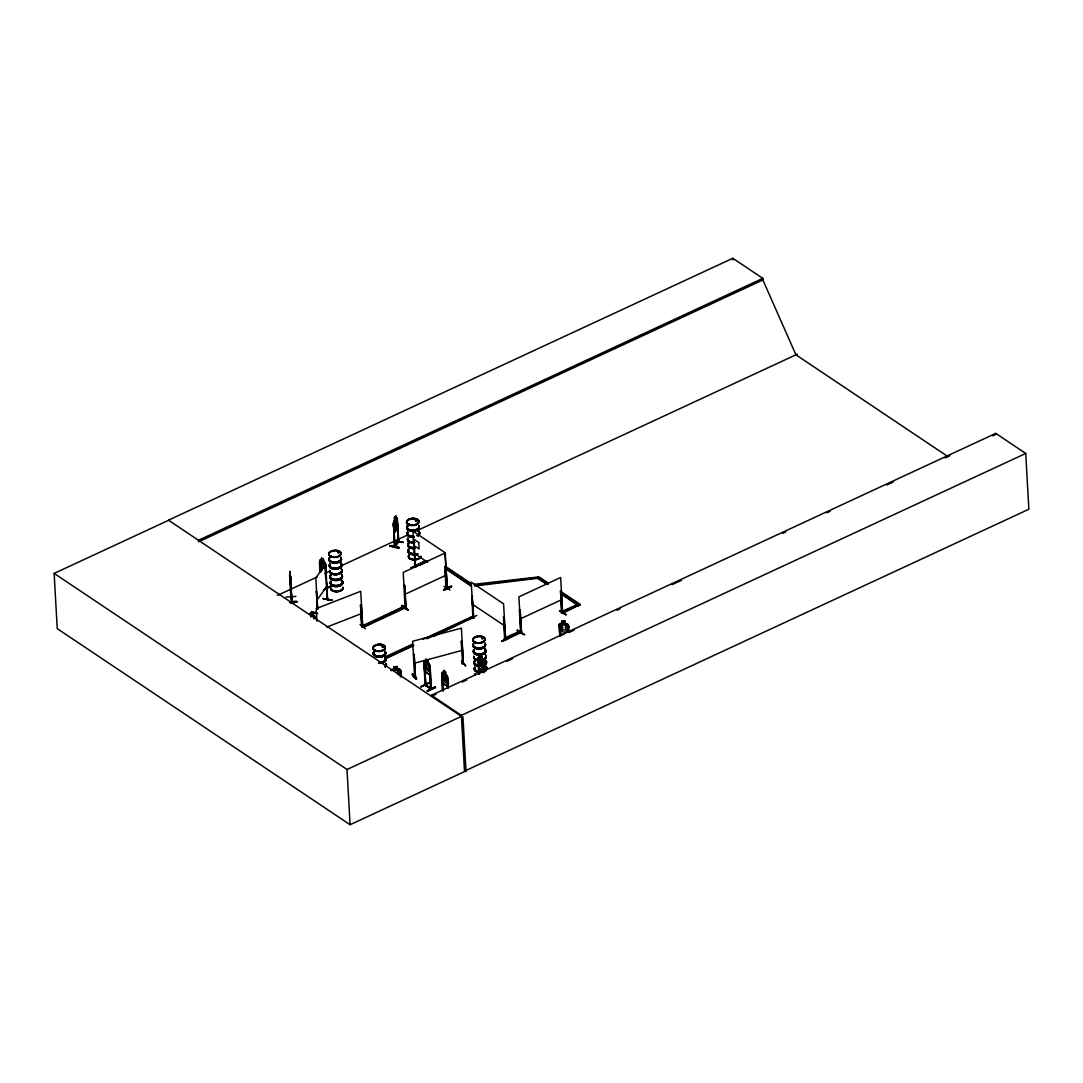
<?xml version="1.0" encoding="UTF-8"?>
<svg xmlns="http://www.w3.org/2000/svg" width="1083" height="1083" viewBox="0 0 1083 1083"><rect width="100%" height="100%" fill="white"/><g stroke="black" fill="none" stroke-linecap="round" stroke-linejoin="round"><path stroke-width="1.5" d="M394.266 669.443L392.154 669.565L399.722 669.321L400.818 670.255L401.143 676.09M392.804 670.485L394.374 669.524L394.104 666.722L397.353 666.614L397.407 669.484L399.086 670.282L399.37 675.345M397.353 666.614L394.104 666.776M397.515 669.389L399.722 669.253M400.074 671.934L400.967 671.907L400.074 671.934L400.331 676.848M290.88 583.994L290.907 582.695M313.001 612.152L316.074 612.653M362.128 626.624L363.306 627.409L405.083 608.023C407.722 605.695 403.079 607.753 406.017 607.617L404.704 585.51L403.797 585.7L404.704 585.51M444.856 566.653L445.776 566.463L444.856 566.653L446.006 588.773L446.683 587.934M521.64 632.079C520.923 630.509 520.774 633.014 521.519 632.12L520.124 609.824L519.42 610.162L520.571 632.282L521.356 631.917M561.996 612.518L562.456 612.017M562.713 612.964L561.847 613.371L560.48 591.101L561.4 590.912L560.48 591.101M291.165 596.246L291.327 597.423M290.745 597.004L291.706 602.351L289.851 571.337L290.203 573.394M397.705 525.309L397.515 528.612L394.334 532.538L397.38 528.545M389.812 546.089C408.359 551.477 394.537 543.598 389.799 546.17M290.42 575.804L292.058 602.324L289.906 572.907L290.799 578.539L290.176 575.1M463.429 662.837L462.631 663.094C462.928 665.341 461.399 661.97 463.294 662.674M462.319 663.757L463.334 663.473L462.008 641.407L461.182 641.637L462.685 663.92M396.987 524.037L395.227 528.626L394.456 527.286L394.618 520.409L393.359 523.062L394.699 546.847L395.146 545.521M317.576 609.323L315.816 577.875L325.821 564.067L327.256 599.779L327.783 598.764M430.384 672.502L429.897 674.899L425.226 671.771L424.482 668.563L425.321 671.731M447.59 686.378C450.46 683.996 445.113 671.352 446.724 676.198L447.008 681.275L446.128 682.777L444.274 681.545L443.164 678.703L442.879 673.626L443.813 673.382M447.645 686.5L443.015 683.319L442.135 680.219L442.961 683.373L447.645 686.5L448.186 684.172M479.945 658.112L478.645 657.259L479.769 657.855L484.033 671.27L484.507 668.983L483.952 671.325L479.241 668.211L478.402 665.057M319.999 565.529L320.406 563.174M362.791 626.827L361.871 627.138L360.531 604.869L361.478 604.72L360.72 605.018M317.468 613.371L312.933 612.68L316.06 612.707M401.563 606.074L401.955 605.438L408.115 609.919L401.563 606.074L401.969 605.424L408.047 609.837M407.668 610.108L401.59 606.02M517.187 630.523C533.987 639.918 517.85 631.159 517.579 629.886M523.306 634.557L517.214 630.468M421.206 686.839L428.787 683.048M410.999 568.264L424.888 560.75M469.047 619.395L476.818 615.428M326.213 587.162L326.795 588.272L326.443 586.972M327.052 588.137L326.159 587.866M412.461 673.897C422.952 683.698 410.511 676.726 412.528 673.843M447.523 587.419L446.575 587.094L447.563 588.218L446.602 587.595M445.722 565.719L447.523 588.096M505.517 639.281L504.624 639.092L503.473 617.012L504.299 617.256L503.473 617.012M505.49 638.537C503.893 638.225 505.937 638.036 505.328 639.511L504.028 617.378M394.429 546.739L393.549 524.172L395.16 546.414L394.388 546.793L398.3 541.757M398.246 541.5L398.693 540.931L398.354 542.299L396.703 518.96L395.931 518.73L396.784 517.647L397.664 525.35M394.835 546.753L398.734 541.73M425.673 684.835L424.996 684.456L425.89 684.646M425.105 685.228L426.012 685.485L424.143 663.013L425.023 685.214L431.115 689.248L429.897 665.3M425.93 685.471L425.091 684.483M430.479 688.098L431.359 688.287L425.687 685.065M430.872 687.908L430.98 689.235L428.99 664.596L427.853 660.251L425.863 658.924L425.998 661.821M442.839 682.547L446.061 674.777M559.789 635.721L559.139 624.39L560.222 623.47L562.361 623.808L562.239 621.033M562.104 620.992L562.253 623.713L560.859 624.525L561.143 629.589L562.835 631.903L565.8 632.161L567.262 630.13L566.978 625.053L565.34 624.011L565.285 621.209L562.104 620.992L565.164 621.344M560.128 626.326L559.261 626.258L560.128 626.326L560.656 635.802M560.777 634.489L559.573 631.633L560.777 634.489L563.796 634.597M560.195 623.537L567.6 624.119L565.312 624.065M567.844 627.003L568.792 626.881L567.844 627.003L568.101 631.727M330.369 556.134L331.303 556.175M330.559 556.148L331.249 555.728M337.639 552.398L338.844 551.978M338.37 552.736L338.492 551.964M339.466 552.357L338.234 552.926L338.234 552.195M408.345 524.375L409.157 523.982M408.832 524.01L408.372 524.253M415.452 520.503L417.158 520.192L416.468 520.585M415.52 520.544L416.305 520.084M415.818 520.612L416.481 520.219M416.874 520.733L416.617 519.962M375.219 650.247L375.49 650.301M383.098 645.901L382.204 646.294M383.544 646.416L382.543 645.955L382.137 646.835M474.368 641.867L475.356 641.881M475.288 641.61L474.652 641.529M482.219 638.523L483.208 637.86M483.18 638.415L481.921 638.537M483.519 638.469L482.504 637.779M462.549 663.893L463.375 663.676L461.385 628.154L412.677 641.271L414.559 676.807L415.398 675.562M415.547 676.591L414.654 676.794L415.439 676.374M429.274 669.66L428.394 671.176L426.54 669.93L425.132 662.011L426.079 661.781M483.316 666.086L482.422 667.602L480.554 666.37L479.431 663.527L479.796 655.391L481.881 656.677L482.03 659.398L483.397 660.305C485.671 663.893 480.297 656.298 478.645 657.259L478.943 673.653M317.265 609.255L316.412 591.007L317.739 609.079M313.014 612.531L317.522 613.547M323.072 598.696L332.346 600.185L323.167 598.506M327.404 599.522L326.524 582.356M317.048 599.968L327.052 586.16M326.091 587.094L326.985 587.27M414.816 566.599L414.478 554.252M473.718 617.987L473.19 616.877M472.851 617.851L471.958 595.596L473.812 618.095M394.672 520.449L394.469 517.701L395.877 516.036L396.608 529.777M394.523 517.728L395.877 516.036M395.647 516.916L394.916 518.825L395.701 517.823M393.752 521.627L396.879 517.66M394.821 521.37L396.053 519.799M395.105 526.446L396.337 524.876M397.15 519.623L398.287 542.299M393.874 524.24L393.183 524.646M395.119 545.71L394.307 545.954L398.246 541.757M398.652 540.972L397.935 541.432M394.794 545.642L397.948 541.662M394.063 540.769L403.309 542.312L394.036 540.309M560.696 591.25L561.644 613.235L562.334 612.057L562.375 612.87M561.63 613.208L562.415 612.87M330.369 555.917L331.29 555.809M375.463 650.179L374.704 650.111M382.8 646.037L382.421 646.713M482.152 637.846L482.273 638.808L482.991 638.036M482.544 638.361L481.745 638.307L482.869 637.684M362.101 625.933L363.279 626.719L405.042 607.333L403.864 606.548L362.101 625.933L361.681 626.989L362.615 626.624M391.058 670.567L392.154 669.511M391.18 670.594L392.208 669.592M309.752 613.899L310.415 613.289L311.701 614.142L310.835 614.521L310.97 617.066M428.002 662.972L430.046 665.273L431.386 689.126L425.389 685.106L423.994 661.307L425.93 661.686M445.682 674.628L445.587 671.866C441.688 667.169 445.303 675.67 442.46 672.381L441.729 672.922L442.744 690.413M478.077 657.706L478.781 657.191M320.311 559.897C318.212 560.317 324.467 561.075 325.049 563.011L327.675 599.82M405.028 606.927L405.99 606.994M339.29 552.601L338.004 552.492M415.696 520.774L417.104 520.72M482.165 638.131L482.856 638.009M324.968 563.052L323.533 562.145L323.533 559.329L321.394 558.07L323.438 559.37L324.9 567.465M319.458 562.267L325.821 566.043L319.458 562.267L319.986 571.743M324.995 562.984L325.78 564.324M319.972 567.736L320.906 570.849M324.995 565.813L325.875 576.725M325.225 566.233L326.159 569.347M326.186 571.621L325.699 573.922M330.829 585.93L324.399 589.017L330.843 586.377M330.924 586.377L323.479 590.303M414.207 544.911L415.506 567.059L415.019 554.618M415.155 565.719L415.263 565.719M418.823 564.257L410.741 568.115L418.539 564.446M446.264 566.084L445.451 565.84M443.922 586.417L450.014 590.005M443.516 589.653C459.463 581.26 447.13 590.194 443.624 590.113M451.408 586.444L443.529 590.113L451.665 586.661M471.687 595.718L472.513 595.961M520.327 609.973L519.42 610.162M559.545 610.88L566.098 614.711L559.979 610.677M521.613 631.443L520.815 631.592M501.646 641.285C511.718 634.57 512.57 637.697 501.903 641.447M501.564 641.285L509.335 637.156M442.473 690.534L441.864 674.628L443.299 690.778M441.593 674.763L442.419 674.993M481.881 656.677L483.844 672.638M478.672 673.788L478.144 659.452L479.403 672.448M478.7 659.818L477.874 659.588M447.022 678.351L447.848 678.581L447.022 678.351L447.563 687.813M483.587 663.04L484.115 672.516M479.241 668.211L484.033 671.284L479.349 668.143L478.551 665.043L479.349 668.143M732.812 258.282L168.461 520.178L198.446 540.255L198.527 541.866L762.879 279.969L762.798 278.358L732.812 258.282L732.907 259.893M464.499 771.15L1028.85 509.254L1025.736 453.452L995.751 433.376L431.4 695.272L461.372 715.349L464.526 771.61L350.093 824.718L57.237 628.641L54.15 573.408L168.582 520.3M198.446 540.255L762.798 278.358M277.383 595.447L317.278 576.928M324.941 573.367L329.543 571.242M341.822 565.543L407.79 534.934M418.525 529.939L797.25 354.195M309.765 613.777L310.415 613.289L315.031 616.457C317.739 620.342 311.538 612.233 314.679 617.093M313.461 612.802L313.542 615.564M417.808 564.744L423.494 562.104M414.911 565.38L416.089 566.165L427.487 560.886M418.986 565.543L427.528 561.576M404.487 594.513L446.264 575.127M366.609 624.539L375.557 620.397M378.549 619.002L403.864 606.548M548.12 582.965L539.754 577.361L474.476 585.321M474.516 586.011L539.794 578.051L548.16 583.656M385.21 656.853L412.461 644.209M423.047 639.295L471.484 616.823L472.662 617.608L433.349 636.56M395.85 652.629L410.985 645.603M426.12 638.577L448.809 628.045M456.376 624.525L471.511 617.513L472.702 618.298M384.871 658.342L413.638 644.994M427.257 638.672L472.662 617.608M384.912 659.033L413.665 645.685M424.726 660.779L429.328 663.947M423.994 661.307L424.55 668.604M427.758 660.292L427.853 663.053M423.873 663.134L424.698 663.378M520.111 618.962L561.887 599.576M429.545 666.627L430.709 688.68M430.371 672.597L429.992 674.858L425.267 671.704M504.502 638.212L520.165 630.942L521.343 631.727L505.68 638.997L504.502 638.212L505.72 639.687L521.383 632.418L520.124 609.824M577.483 604.341L561.82 611.611L563.038 613.1L580.19 604.436L560.669 591.359M504.543 638.902L520.206 631.633L521.383 632.418M574.68 606.358L561.86 612.301L563.038 613.1M562.998 612.409L580.19 604.436M442.46 672.381L447.089 675.494M420.935 686.717L429.071 682.845L420.962 686.676M447.699 676.929L448.294 686.473M430.411 688.219L425.957 684.943M427.338 690.575C451.367 679 411.296 699.239 435.136 686.906M427.338 691.008L435.488 687.543M435.474 687.515L427.663 691.211M436.056 694.176L431.454 696.315L431.4 695.272M462.13 682.073L466.732 679.948M506.6 661.442L512.733 658.586M569.482 632.255L574.085 630.13M617.012 610.203L620.085 608.781M672.232 584.576L681.424 580.312M782.643 533.337L785.716 531.915M827.114 512.706L830.187 511.271M886.923 484.94L893.055 482.097M945.202 457.906L949.805 455.767M992.745 435.84L995.805 434.418L995.751 433.376M461.372 715.349L1025.736 453.452M54.15 573.408L347.007 769.485L461.439 716.377L199.854 541.243M414.559 675.765L415.168 675.562M415.412 676.618L414.112 654.308L415.425 676.645M360.016 624.525L365.458 628.776M326.646 627.138L361.966 613.384M446.358 588.922L445.072 566.788M383.436 646.768L382.177 646.727M405.353 607.915L405.164 607.184M520.977 632.377L518.879 596.868L560.642 577.483L562.619 613.086L561.184 590.776M362.06 626.312L362.561 625.825L362.385 626.651M414.248 654.47L413.422 654.701M461.466 661.131L465.839 665.801M415.303 676.347L414.423 676.645L414.654 675.995M413.909 663.365L462.631 650.247M321.489 558.029L321.015 566.206L322.165 569.035M362.48 625.852L361.83 626.34M290.014 574.22L289.851 573.245M446.873 588.367L445.56 566.314M474.219 584.292L537.967 577.022L538.265 578.755L546.631 584.36M479.282 584.4L484.318 583.832M489.354 583.263L492.711 582.871M499.425 582.112L502.769 581.733M507.805 581.151L512.841 580.583M517.877 580.014L522.913 579.432M526.27 579.053L532.971 578.295M290.258 580.542L291.259 587.988L291.192 585.754M289.567 574.938L290.88 597.518M295.889 596.395L285.98 597.112M296.796 601.444L290.217 602.026C299.043 600.28 299.246 602.662 290.285 602.784L296.864 602.175M290.244 602.486L296.81 601.823M416.535 521.058L415.52 520.422M338.465 551.91L339.548 552.316M394.429 670.431L397.461 670.336L397.678 674.14M326.43 587.731L326.552 587M559.613 610.771L565.732 614.806M505.72 639.687L503.554 603.827L471.2 582.167L473.406 618.217L472.242 596.083M382.529 646.984L383.775 646.646L383.409 645.969M461.588 661.05L465.433 665.883M323.086 598.601L332.264 600.28M446.832 587.568L445.966 587.974M397.299 518.012L398.747 541.852M394.469 517.701L395.376 531.347M393.359 523.062L393.914 530.304M394.09 540.647L403.133 542.515M383.138 646.05L383.775 646.646L383.341 645.996M447.089 588.299L445.248 552.79L412.907 531.13L415.439 567.005M505.125 638.984L503.744 616.89M320.257 560.046L321.624 560.913M323.952 568.061L322.044 566.842L321.759 561.779L323.668 563.011L323.952 568.074L322.044 566.856L321.285 570.903M401.928 605.79L408.115 609.919M464.959 770.934L466.028 771.638L462.955 716.865M947.991 456.633L795.924 354.804L762.879 279.969M560.71 592.049L580.231 605.126M547.984 584.603L538.237 578.065L538.265 578.755M560.534 592.997L578.701 605.83L561.969 594.621M446.047 566.734L471.146 583.547M446.088 567.424L453.06 572.095M455.848 573.963L462.82 578.633M465.609 580.502L469.792 583.304M445.912 568.385L471.051 585.876L445.952 569.076M414.139 553.223L427.609 562.239M472.445 604.26L504.786 625.92M313.542 612.761L311.471 611.475L311.687 614.318M311.823 615.185L313.691 616.43L313.826 618.975M399.681 669.348L400.71 670.296M567.6 624.119L568.67 625.175L569.049 632.526M462.008 641.407L461.182 641.637M446.981 675.602L447.631 676.916M322.111 567.722L321.394 567.181L322.423 570.01M393.819 530.291L394.429 532.565M290.461 580.177L290.758 581.815M290.786 584.279L290.298 579.297M290.406 583.805L291.151 588.001L291.083 585.768M567.912 626.813L568.182 631.551M560.209 626.136L560.737 635.613M559.166 624.336L559.87 635.531M539.754 577.361L539.794 578.051M537.967 577.022L538.007 577.713M520.165 630.942L520.206 631.633M484.575 671.298L484.033 661.686L484.304 671.433M478.131 657.679L479.228 674.154M471.484 616.823L471.511 617.513M446.995 588.638L445.018 553.034L403.255 572.42L405.083 608.023M447.577 678.716L448.105 688.179M447.293 678.215L447.834 687.691M445.438 671.947L445.587 674.668M443.597 670.526L443.732 673.423M442.148 675.129L443.028 690.9M424.428 663.5L425.727 685.647M416.089 566.165L416.129 566.856M413.923 544.424L414.288 550.976M404.501 585.375L405.895 607.658M395.782 516.009L395.891 518.879M400.967 671.907L401.224 676.821M363.279 626.719L363.306 627.409M362.71 626.813L360.72 591.291L316.195 608.632L316.899 621.263M361.289 604.571L362.683 626.895M360.531 604.869L361.681 626.989M347.007 769.485L350.093 824.718M325.55 566.165L326.173 577.212M325.428 573.706L325.604 576.86M320.812 571.973L320.284 562.497L320.541 572.095M320.243 569.875L319.715 560.48L320.162 570.037M290.054 572.217L291.029 586.715M384.817 657.246A6.268 3.439 -3.2 0 1 385.304 661.036A6.268 3.439 -3.2 0 1 379.077 662.986M386.265 663.96A6.173 3.384 -3.2 0 1 385.061 666.519M386.293 664.109A6.2 3.398 -3.2 0 1 385.088 666.668M386.279 664.326A6.173 3.384 -3.2 0 1 385.074 666.871A6.187 3.384 -3.2 0 0 385.873 663.486M385.304 651.885A6.268 3.439 -3.2 0 1 378.739 656.894A6.268 3.439 -3.2 0 1 374.542 651.56M384.803 656.934A6.268 3.439 -3.2 0 1 385.291 660.725A6.268 3.439 -3.2 0 1 379.05 662.674M385.277 651.573A6.268 3.439 -3.2 0 1 378.712 656.569A6.268 3.439 -3.2 0 1 374.515 651.249M373.784 651.722A6.173 3.384 -3.2 0 0 379.51 656.163A6.173 3.384 -3.2 0 0 385.169 651.249A6.187 3.384 -3.2 0 1 378.712 656.176A6.187 3.384 -3.2 0 1 374.569 650.924M385.886 664.028A6.173 3.384 -3.2 0 1 385.914 666.614M385.886 663.717A6.2 3.398 -3.2 0 1 385.914 666.316M418.336 531.293A6.268 3.439 -3.2 0 1 418.363 535.476M414.22 536.965A6.268 3.439 -3.2 0 1 407.587 532.525M418.81 525.945A6.268 3.439 -3.2 0 1 412.244 530.941A6.268 3.439 -3.2 0 1 408.047 525.607M418.214 530.67A6.173 3.384 -3.2 0 1 417.117 535.449A6.187 3.384 -3.2 0 0 418.228 530.656M407.357 526.798A6.173 3.384 -3.2 0 0 413.083 531.239A6.173 3.384 -3.2 0 0 418.742 526.324A6.187 3.384 -3.2 0 1 412.285 531.252A6.187 3.384 -3.2 0 1 408.142 525.986M418.309 530.981A6.268 3.439 -3.2 0 1 417.199 535.841M414.207 536.654A6.268 3.439 -3.2 0 1 407.56 532.2M418.796 525.634A6.268 3.439 -3.2 0 1 412.23 530.629A6.268 3.439 -3.2 0 1 408.034 525.296M414.491 542.014A6.146 3.371 -3.2 0 1 407.574 538.522M414.518 542.448A6.2 3.398 -3.2 0 1 407.546 538.914M414.518 542.393A6.173 3.384 -3.2 0 1 407.574 538.874M414.505 542.19A6.2 3.398 -3.2 0 1 407.939 537.791M420.732 556.269A6.146 3.371 -3.2 0 1 413.07 559.397A6.146 3.371 -3.2 0 1 408.954 555.024M420.786 556.418A6.2 3.398 -3.2 0 1 413.07 559.573A6.2 3.398 -3.2 0 1 408.914 555.159M415.182 554.022A6.268 3.439 -3.2 0 1 408.535 549.582M414.857 548.242A6.268 3.439 -3.2 0 1 408.602 546.82A6.268 3.439 -3.2 0 1 409.022 542.989M416.779 554.049A6.268 3.439 -3.2 0 1 409.943 553.589A6.268 3.439 -3.2 0 1 408.548 549.893M414.843 547.93A6.268 3.439 -3.2 0 1 408.575 546.509A6.268 3.439 -3.2 0 1 409.008 542.678M414.545 542.921A6.146 3.371 -3.2 0 1 407.628 539.429M414.532 542.651A6.2 3.398 -3.2 0 1 407.56 539.117M340.522 563.174A6.268 3.439 -3.2 0 1 336.407 568.846A6.268 3.439 -3.2 0 1 329.774 564.405M341.578 569.401A6.2 3.398 -3.2 0 1 336.705 574.274A6.173 3.384 -3.2 0 1 329.76 570.755A6.2 3.398 -3.2 0 0 336.705 574.274A6.173 3.384 -3.2 0 0 341.565 569.414M341.538 569.062A6.173 3.384 -3.2 0 1 336.678 573.909A6.2 3.398 -3.2 0 1 329.719 570.551M329.733 570.403A6.173 3.384 -3.2 0 0 336.678 573.909A6.2 3.398 -3.2 0 0 341.565 569.198M340.996 557.826A6.268 3.439 -3.2 0 1 335.256 562.822A6.268 3.439 -3.2 0 1 329.422 558.3M340.495 562.862A6.268 3.439 -3.2 0 1 336.393 568.534A6.268 3.439 -3.2 0 1 329.746 564.081M340.983 557.515A6.268 3.439 -3.2 0 1 335.229 562.497A6.268 3.439 -3.2 0 1 329.408 557.989M341.497 580.556A6.268 3.439 -3.2 0 1 337.382 586.228A6.268 3.439 -3.2 0 1 330.735 581.774M342.932 587.27A6.173 3.384 -3.2 0 1 336.854 591.345A6.2 3.398 -3.2 0 1 330.694 587.907M330.708 587.771A6.173 3.384 -3.2 0 0 336.854 591.345A6.2 3.398 -3.2 0 0 342.959 587.406M341.565 569.969A6.146 3.371 -3.2 0 1 336.732 574.802A6.146 3.371 -3.2 0 1 329.814 571.31M341.592 569.644A6.2 3.398 -3.2 0 1 336.718 574.518A6.2 3.398 -3.2 0 1 329.746 570.998M341.971 575.195A6.268 3.439 -3.2 0 1 335.405 580.19A6.268 3.439 -3.2 0 1 331.208 574.87M341.903 575.574A6.173 3.384 -3.2 0 1 336.244 580.488A6.187 3.384 -3.2 0 1 330.491 576.048A6.173 3.384 -3.2 0 0 336.244 580.488A6.187 3.384 -3.2 0 0 341.917 575.574M341.47 580.244A6.268 3.439 -3.2 0 1 337.368 585.917A6.268 3.439 -3.2 0 1 330.721 581.463M341.957 574.883A6.268 3.439 -3.2 0 1 335.392 579.879A6.268 3.439 -3.2 0 1 331.195 574.559M331.249 574.234A6.173 3.384 -3.2 0 0 335.378 579.473A6.187 3.384 -3.2 0 0 341.862 574.559A6.173 3.384 -3.2 0 1 335.378 579.473A6.187 3.384 -3.2 0 1 331.236 574.22M485.739 651.018A6.173 3.384 -3.2 0 1 478.848 655.093A6.187 3.384 -3.2 0 1 473.907 650.653A6.173 3.384 -3.2 0 0 478.848 655.093A6.187 3.384 -3.2 0 0 485.753 651.018M484.561 649.055A6.268 3.439 -3.2 0 1 480.446 654.728A6.268 3.439 -3.2 0 1 473.812 650.287M485.55 654.944A6.146 3.371 -3.2 0 1 480.717 659.777M477.562 659.682A6.146 3.371 -3.2 0 1 473.799 656.284M485.604 655.066A6.2 3.398 -3.2 0 1 480.73 659.94M477.562 659.845A6.2 3.398 -3.2 0 1 473.758 656.42M485.049 643.708A6.268 3.439 -3.2 0 1 479.295 648.703A6.268 3.439 -3.2 0 1 473.474 644.182M484.548 648.744A6.268 3.439 -3.2 0 1 480.432 654.416A6.268 3.439 -3.2 0 1 473.785 649.962M485.022 643.397A6.268 3.439 -3.2 0 1 479.282 648.379A6.268 3.439 -3.2 0 1 473.447 643.871M485.536 666.438A6.268 3.439 -3.2 0 1 485.563 670.621M483.004 671.812A6.268 3.439 -3.2 0 1 476.168 671.352A6.268 3.439 -3.2 0 1 474.774 667.656M485.604 655.851A6.146 3.371 -3.2 0 1 482.314 660.386M477.617 660.589A6.146 3.371 -3.2 0 1 473.853 658.071M485.631 655.526A6.2 3.398 -3.2 0 1 482.314 660.102M477.589 660.305A6.2 3.398 -3.2 0 1 473.785 656.88M486.01 661.077A6.268 3.439 -3.2 0 1 484.074 665.206M479.444 666.072A6.268 3.439 -3.2 0 1 475.247 660.752M485.509 666.113A6.268 3.439 -3.2 0 1 484.399 670.986M482.977 671.487A6.268 3.439 -3.2 0 1 476.154 671.027A6.268 3.439 -3.2 0 1 474.76 667.345M485.996 660.765A6.268 3.439 -3.2 0 1 484.06 664.894M479.431 665.761A6.268 3.439 -3.2 0 1 475.234 660.44M475.207 675.372A6.146 3.371 -3.2 0 1 474.774 673.653M475.166 675.521A6.2 3.398 -3.2 0 1 474.733 673.788M389.988 545.805L399.058 547.754L389.988 545.805M412.488 674.208L416.359 679.095L412.488 674.208M396.744 667.182L394.794 667.236L394.835 668.143L396.784 668.089L396.744 667.182M564.69 621.696L562.781 621.534L562.835 622.441L564.744 622.603L564.69 621.696M565.394 624.918L562.443 624.661L562.727 629.737L565.678 629.995L565.394 624.918M323.154 559.613L321.922 558.828L323.194 560.52L323.154 559.613M481.515 656.961L480.31 656.163L481.556 657.868L481.515 656.961M482.03 660.359L480.148 659.114L480.432 664.19L482.301 665.422L482.03 660.359M418.769 542.542L413.368 538.928L413.733 545.372L419.121 548.986L418.769 542.542M445.221 672.137L444.016 671.338L445.262 673.044L445.221 672.137M427.487 660.535L426.282 659.737L427.528 661.442L427.487 660.535M445.722 675.535L443.868 674.289L444.152 679.366L446.006 680.611L445.722 675.535M427.988 663.92L426.133 662.688L426.418 667.751L428.272 668.996L427.988 663.92M313.177 613.046L311.985 612.247L313.231 613.953L313.177 613.046M385.237 661.361A6.173 3.384 -3.2 0 0 384.763 657.638A6.187 3.384 -3.2 0 1 385.25 661.375A6.187 3.384 -3.2 0 1 379.104 663.297A6.173 3.384 -3.2 0 0 385.237 661.361M375.463 650.504A6.173 3.384 -3.2 0 0 385.318 647.851A6.187 3.384 -3.2 0 0 376.803 644.629A6.187 3.384 -3.2 0 0 375.463 650.504A6.187 3.384 -3.2 0 0 385.331 647.851A6.173 3.384 -3.2 0 0 376.816 644.629A6.173 3.384 -3.2 0 0 375.463 650.504M375.503 651.032A6.173 3.384 -3.2 0 0 385.345 648.379A6.173 3.384 -3.2 0 0 376.843 645.157A6.173 3.384 -3.2 0 0 375.503 651.032M375.463 650.734A6.2 3.398 -3.2 0 0 385.358 648.067A6.2 3.398 -3.2 0 0 376.816 644.845A6.2 3.398 -3.2 0 0 375.463 650.734M385.182 660.346A6.173 3.384 -3.2 0 0 384.695 656.609A6.187 3.384 -3.2 0 1 385.196 660.346A6.187 3.384 -3.2 0 1 379.05 662.268A6.173 3.384 -3.2 0 0 385.182 660.346M379.564 657.178A6.173 3.384 -3.2 0 0 385.223 652.264A6.187 3.384 -3.2 0 1 379.564 657.191A6.187 3.384 -3.2 0 1 373.825 652.738A6.173 3.384 -3.2 0 0 379.564 657.178M408.981 524.551A6.173 3.384 -3.2 0 0 418.837 521.898A6.173 3.384 -3.2 0 0 410.335 518.689A6.2 3.398 -3.2 0 0 408.968 524.578A6.2 3.398 -3.2 0 0 418.85 521.925A6.2 3.398 -3.2 0 0 410.322 518.689A6.173 3.384 -3.2 0 0 408.981 524.551M418.309 535.801A6.173 3.384 -3.2 0 0 418.268 531.685A6.187 3.384 -3.2 0 1 418.322 535.814M407.695 532.89A6.173 3.384 -3.2 0 0 414.234 537.263A6.187 3.384 -3.2 0 1 407.682 532.89M409.008 525.079A6.173 3.384 -3.2 0 0 418.864 522.426A6.173 3.384 -3.2 0 0 410.362 519.204A6.173 3.384 -3.2 0 0 409.008 525.079M408.981 524.781A6.2 3.398 -3.2 0 0 418.864 522.114A6.2 3.398 -3.2 0 0 410.335 518.892A6.2 3.398 -3.2 0 0 408.981 524.781M407.641 531.861A6.173 3.384 -3.2 0 0 414.18 536.247A6.187 3.384 -3.2 0 1 407.628 531.861M412.217 530.223A6.173 3.384 -3.2 0 0 418.688 525.296A6.187 3.384 -3.2 0 1 412.217 530.223A6.187 3.384 -3.2 0 1 408.088 524.971A6.173 3.384 -3.2 0 0 412.217 530.223M410.633 554.158A6.173 3.384 -3.2 0 0 418.146 553.846A6.187 3.384 -3.2 0 1 410.633 554.171A6.187 3.384 -3.2 0 1 408.657 550.259A6.173 3.384 -3.2 0 0 410.633 554.158M413.083 559.776A6.2 3.398 -3.2 0 0 420.8 556.621A6.173 3.384 -3.2 0 1 413.083 559.776A6.2 3.398 -3.2 0 1 408.927 555.362A6.173 3.384 -3.2 0 0 413.083 559.776M408.629 546.116A6.187 3.384 -3.2 0 0 414.803 547.538A6.173 3.384 -3.2 0 1 408.643 546.116A6.187 3.384 -3.2 0 1 409.049 542.339A6.173 3.384 -3.2 0 0 408.643 546.116M408.602 549.243A6.173 3.384 -3.2 0 0 413.53 553.684A6.187 3.384 -3.2 0 1 408.589 549.243M408.697 547.145A6.173 3.384 -3.2 0 0 414.857 548.553A6.187 3.384 -3.2 0 1 408.697 547.145A6.187 3.384 -3.2 0 1 409.117 543.368A6.173 3.384 -3.2 0 0 408.697 547.145M336.42 569.144A6.173 3.384 -3.2 0 0 340.455 563.566A6.187 3.384 -3.2 0 1 336.42 569.157A6.187 3.384 -3.2 0 1 329.868 564.771A6.173 3.384 -3.2 0 0 336.42 569.144M331.168 556.432A6.173 3.384 -3.2 0 0 341.023 553.779A6.173 3.384 -3.2 0 0 332.522 550.57A6.173 3.384 -3.2 0 0 331.168 556.432M331.208 556.946A6.146 3.371 -3.2 0 0 341.023 554.306A6.146 3.371 -3.2 0 0 332.562 551.098A6.146 3.371 -3.2 0 0 331.208 556.946M331.168 556.662A6.2 3.398 -3.2 0 0 341.05 553.995A6.2 3.398 -3.2 0 0 332.522 550.773A6.2 3.398 -3.2 0 0 331.168 556.662M336.366 568.128A6.173 3.384 -3.2 0 0 340.4 562.551A6.187 3.384 -3.2 0 1 336.366 568.128A6.187 3.384 -3.2 0 1 329.814 563.742A6.173 3.384 -3.2 0 0 336.366 568.128M335.27 563.119A6.173 3.384 -3.2 0 0 340.928 558.205A6.187 3.384 -3.2 0 1 335.27 563.119A6.187 3.384 -3.2 0 1 329.53 558.679A6.173 3.384 -3.2 0 0 335.27 563.119M335.216 562.091A6.173 3.384 -3.2 0 0 340.874 557.176A6.187 3.384 -3.2 0 1 335.216 562.104A6.187 3.384 -3.2 0 1 329.462 557.65A6.173 3.384 -3.2 0 0 335.216 562.091M337.395 586.526A6.173 3.384 -3.2 0 0 341.429 580.948A6.187 3.384 -3.2 0 1 337.395 586.526A6.187 3.384 -3.2 0 1 330.843 582.14A6.173 3.384 -3.2 0 0 337.395 586.526M336.867 591.711A6.2 3.398 -3.2 0 0 342.973 587.609A6.173 3.384 -3.2 0 1 336.867 591.711A6.2 3.398 -3.2 0 1 330.708 588.123A6.173 3.384 -3.2 0 0 336.867 591.711M337.327 585.497A6.173 3.384 -3.2 0 0 341.375 579.919A6.187 3.384 -3.2 0 1 337.327 585.51A6.187 3.384 -3.2 0 1 330.775 581.124A6.173 3.384 -3.2 0 0 337.327 585.497M485.319 650.179A6.173 3.384 -3.2 0 0 484.507 649.448A6.187 3.384 -3.2 0 1 485.319 650.179M480.744 660.129A6.187 3.384 -3.2 0 0 485.604 655.269A6.173 3.384 -3.2 0 1 480.744 660.129M473.785 656.609A6.187 3.384 -3.2 0 0 477.576 660.034A6.173 3.384 -3.2 0 1 473.799 656.623M475.207 642.314A6.173 3.384 -3.2 0 0 485.062 639.66A6.173 3.384 -3.2 0 0 476.561 636.452A6.173 3.384 -3.2 0 0 475.207 642.314A6.187 3.384 -3.2 0 0 485.076 639.687A6.187 3.384 -3.2 0 0 476.561 636.466A6.187 3.384 -3.2 0 0 475.207 642.354M475.261 642.828A6.146 3.371 -3.2 0 0 485.062 640.188A6.146 3.371 -3.2 0 0 476.601 636.98A6.146 3.371 -3.2 0 0 475.261 642.828M475.207 642.53A6.2 3.398 -3.2 0 0 485.089 639.863A6.2 3.398 -3.2 0 0 476.561 636.642A6.2 3.398 -3.2 0 0 475.207 642.53M480.405 654.01A6.173 3.384 -3.2 0 0 484.439 648.433A6.187 3.384 -3.2 0 1 480.405 654.01A6.187 3.384 -3.2 0 1 473.853 649.624A6.173 3.384 -3.2 0 0 480.405 654.01M479.309 649.001A6.173 3.384 -3.2 0 0 484.967 644.087A6.187 3.384 -3.2 0 1 479.309 649.001A6.187 3.384 -3.2 0 1 473.569 644.547A6.173 3.384 -3.2 0 0 479.309 649.001M479.255 647.972A6.173 3.384 -3.2 0 0 484.913 643.058A6.187 3.384 -3.2 0 1 479.255 647.986A6.187 3.384 -3.2 0 1 473.515 643.532A6.173 3.384 -3.2 0 0 479.255 647.972M485.509 670.946A6.173 3.384 -3.2 0 0 486.308 670.147A6.187 3.384 -3.2 0 1 485.522 670.946M476.263 671.663A6.173 3.384 -3.2 0 0 482.977 672.11A6.187 3.384 -3.2 0 1 476.249 671.663A6.187 3.384 -3.2 0 1 474.882 668.021A6.173 3.384 -3.2 0 0 476.263 671.663M486.714 668.387A6.173 3.384 -3.2 0 0 485.468 666.817A6.187 3.384 -3.2 0 1 486.727 668.387M481.366 671.379A6.173 3.384 -3.2 0 0 485.414 665.801A6.187 3.384 -3.2 0 1 481.38 671.392A6.187 3.384 -3.2 0 1 474.828 667.006A6.173 3.384 -3.2 0 0 481.366 671.379M484.033 665.517A6.173 3.384 -3.2 0 0 485.942 661.456A6.187 3.384 -3.2 0 1 484.047 665.517M474.557 661.93A6.173 3.384 -3.2 0 0 479.485 666.37A6.187 3.384 -3.2 0 1 474.544 661.93M483.979 664.502A6.173 3.384 -3.2 0 0 485.888 660.44A6.187 3.384 -3.2 0 1 483.979 664.502M475.288 660.116A6.173 3.384 -3.2 0 0 479.417 665.355A6.187 3.384 -3.2 0 1 475.288 660.102M474.76 674.019A6.187 3.384 -3.2 0 0 474.76 674.899A6.173 3.384 -3.2 0 1 474.774 674.019"/></g></svg>
